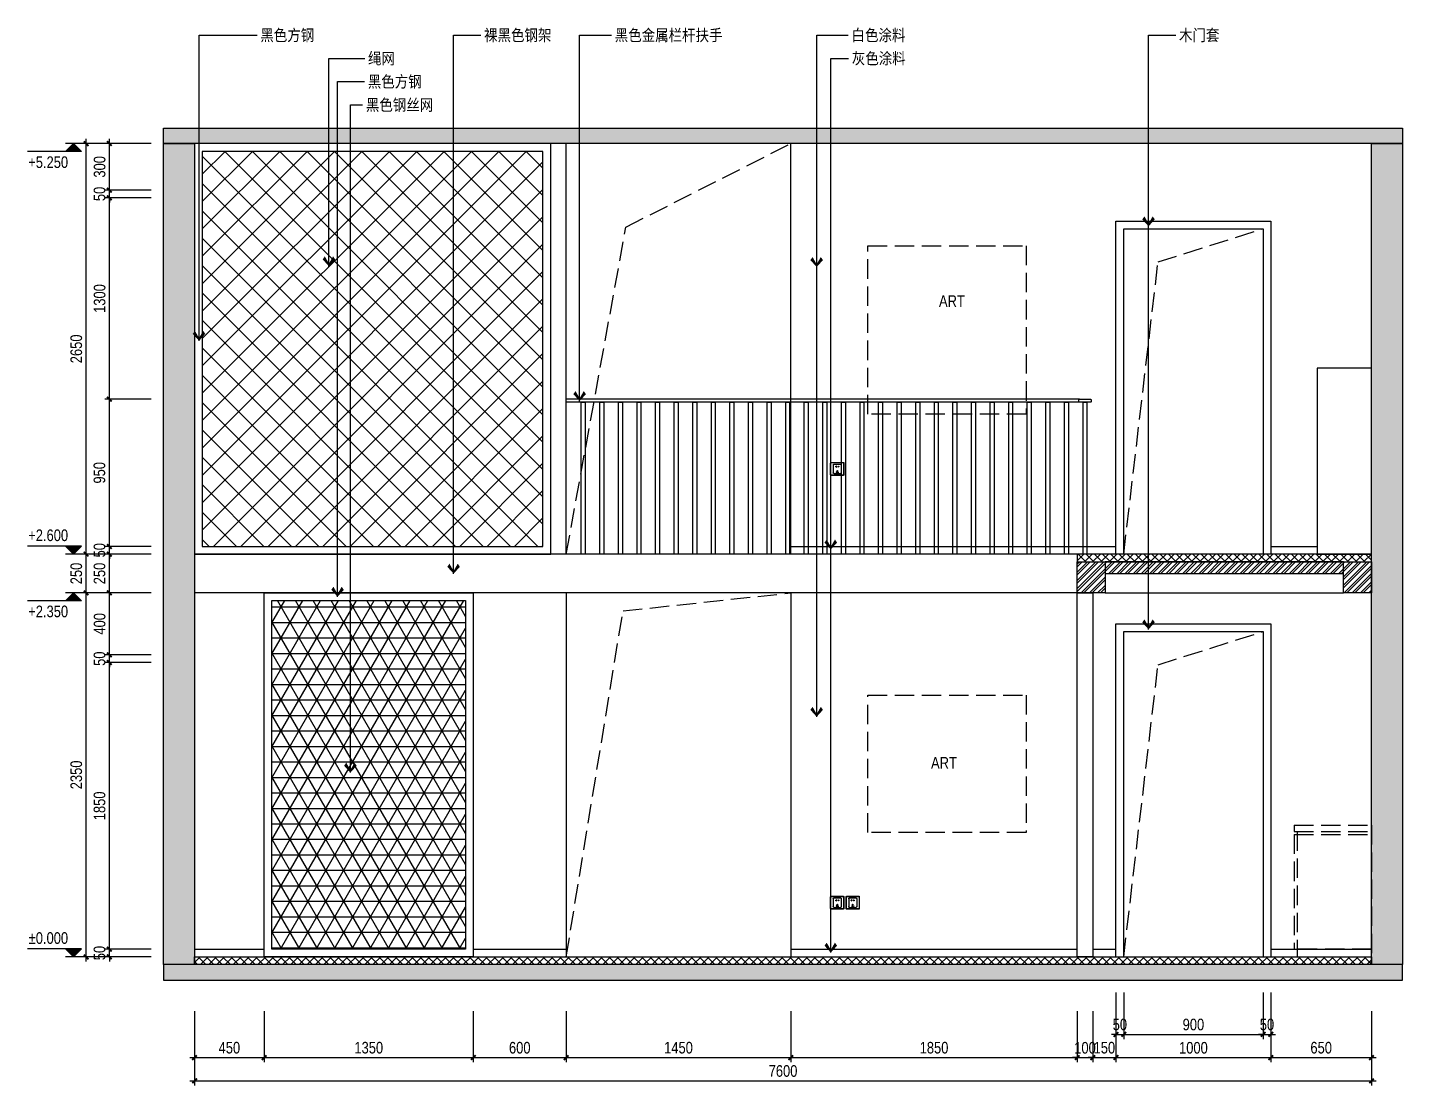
# Model space of a CAD drawing. Extents: x 468514 to 728049, y -74127 to 69080.
# Drawn here: x 492285 to 501164, y 37811 to 44640 of the extents above; entities that cross this region are included whole.
import ezdxf
from ezdxf.enums import TextEntityAlignment as Align

# ---------------------------------------------------------------- set-up
doc = ezdxf.new("R2010")
doc.units = 0
doc.header["$LTSCALE"] = 500
doc.header["$MEASUREMENT"] = 0
doc.linetypes.add('DASH', pattern=[0.35, 0.25, -0.1])
doc.layers.get('Defpoints').update_dxf_attribs({"color": 229})
for name, color, linetype in [('E 立面填充', 250, 'Continuous'), ('E 立面墙体', 245, 'Continuous'), ('E 立面家具、洁具', 153, 'Continuous'), ('E 立面材料分格线', 8, 'Continuous'), ('E 立面材料类别线', 154, 'Continuous'), ('E 立面标注尺寸', 9, 'Continuous'), ('E 立面装饰完成线', 225, 'Continuous'), ('E 立面门', 107, 'Continuous')]:
    doc.layers.add(name, color=color, linetype=linetype)
doc.styles.add('PDC DIM', font='PMingLiU-ExtB.ttf', dxfattribs={"width": 0.85})
doc.styles.add('Xref-标准套房C$0$黑体', font='simhei.ttf')
doc.dimstyles.new('PDC-A2', dxfattribs={"dimscale": 0, "dimtxt": 2.5, "dimasz": 1, "dimexe": 1, "dimexo": 1, "dimgap": 0.7, "dimtad": 1, "dimdec": 0, "dimtxsty": 'PDC DIM', "dimblk": 'ARCHTICK', "dimcen": 1, "dimdle": 1, "dimclrd": 8, "dimclre": 8, "dimclrt": 9, "dimadec": 0, "dimazin": 0, "dimtfac": 1, "dimtdec": 0, "dimtix": 1, "dimtmove": 2, "dimatfit": 3, "dimldrblk": 'PDC A2 T R', "dimfxl": 10, "dimfxlon": 1, "dimarcsym": 0})
pattern_1 = [(45, (0, 0), (-35.355339, 35.355339), []), (50, (0, 0), (71.726018, -6.2752135), [7.5, -82.5]), (355, (0, 0), (-13.875133, 75.219213), [6, -66]), (100.4514, (5.98, -0.52), (57.850938, 68.943954), [6.374019, -70.114211]), (46.1842, (0, 20), (106.724105, -16.551901), [11.25, -123.75]), (96.6356, (8.89, 18.62), (93.46627, 97.411787), [9.561029, -105.1713]), (351.1842, (0, 20), (93.466195, 97.41186), [9, -99]), (21, (10, 15), (59.690705, -40.261889), [7.5, -82.5]), (326, (10, 15), (24.331533, 72.515005), [6, -66]), (71.4514, (14.974, 11.645), (84.022263, 32.25305), [6.374019, -70.114211]), (37.5, (0, 0), (1.2159855, 33.2893854), [0.5, -65.2, 0.5, -67, 0.5, -66.25]), (7.5, (0, 0), (26.3069537, 39.4411712), [0.5, -38.2, 0.5, -63.7, 0.5, -25.25]), (327.5, (-22.3, 0), (53.3822436, -2.2554872), [0.5, -25, 0.5, -78, 0.5, -103.5]), (317.5, (-32.3, 0), (58.318617, 10.0104982), [0.5, -32.5, 0.5, -51.8, 0.5, -73.5])]

# ---------------------------------------------------------------- blocks, each defined once
blk = doc.blocks.new('ffffaasd')
at = {"linetype": 'DASH', "lineweight": -2, "ltscale": 20}
for p, q in [((69855.2, 418079.7), (69855.2, 418028.7)), ((69901.2, 418084.7), (69860.2, 418084.7)), ((69901.2, 418023.7), (69860.2, 418023.7)), ((69906.2, 418079.7), (69906.2, 418028.7))]:
    blk.add_line(p, q, dxfattribs=at)
for points in [[(69843.2, 418011.7), (69918.2, 418011.7, 0.414214), (69923.2, 418016.7), (69923.2, 418091.7, 0.414214), (69918.2, 418096.7), (69843.2, 418096.7, 0.414214), (69838.2, 418091.7), (69838.2, 418016.7, 0.414214)], [(69843.2, 418013.7), (69918.2, 418013.7, 0.414214), (69921.2, 418016.7), (69921.2, 418091.7, 0.414214), (69918.2, 418094.7), (69843.2, 418094.7, 0.414214), (69840.2, 418091.7), (69840.2, 418016.7, 0.414214)]]:
    blk.add_lwpolyline(points, format="xyb", close=True, dxfattribs=at)
for points in [[(69873.7, 418066.6), (69875.7, 418066.6), (69875.7, 418071.6), (69873.7, 418071.6)], [(69887.7, 418066.6), (69885.7, 418066.6), (69885.7, 418071.6), (69887.7, 418071.6)]]:
    blk.add_lwpolyline(points, dxfattribs=at)
for points in [[(69875.8, 418028.1), (69877.7, 418028.6), (69876.2, 418034.4), (69874.2, 418033.9)], [(69879.7, 418037.6), (69881.7, 418037.6), (69881.7, 418043.6), (69879.7, 418043.6)], [(69885.6, 418028.1), (69883.7, 418028.6), (69885.2, 418034.4), (69887.2, 418033.9)]]:
    blk.add_lwpolyline(points, close=True, dxfattribs=at)
for centre, radius, start, end in [((69860.2, 418079.7), 5, 90, 180), ((69860.2, 418028.7), 5, 180, 270), ((69873.9, 418069.1), 2.51, 93.6471, 266.3529), ((69887.5, 418069.1), 2.51, 273.6471, 86.3529), ((69901.2, 418079.7), 5, 0, 90), ((69901.2, 418028.7), 5, 270, 0)]:
    blk.add_arc(centre, radius, start, end, dxfattribs=at)
blk = doc.blocks.new('d34')
at = {"linetype": 'ByBlock', "lineweight": -2}
blk.add_blockref('ffffaasd', (0, 0), dxfattribs=at)
blk = doc.blocks.new('_ArchTick')
at = {"color": 0, "linetype": 'ByBlock', "const_width": 0.4}
blk.add_lwpolyline([(-0.5, -0.5), (0.5, 0.5)], dxfattribs=at)
blk = doc.blocks.new('*D1216')
at = {"layer": 'Defpoints', "color": 0, "transparency": 16777216}
for p in [(492813.7, 38691), (493113.7, 38691), (493113.7, 38641)]:
    blk.add_point(p, dxfattribs=at)
at = {"layer": 'E 立面标注尺寸', "color": 8, "lineweight": -2, "transparency": 16777216}
for p, q in [((492813.7, 38691), (492813.7, 38721)), ((493083.7, 38691), (492783.7, 38691)), ((493083.7, 38641), (492783.7, 38641)), ((492813.7, 38641), (492813.7, 38691)), ((492813.7, 38641), (492813.7, 38611))]:
    blk.add_line(p, q, dxfattribs=at)
at = {"layer": 'E 立面标注尺寸', "color": 8, "lineweight": -2, "transparency": 16777216, "xscale": 29.99999882274668, "yscale": 29.99999882274668, "zscale": 29.99999882274668}
for p, rotation in [((492813.7, 38691), 270), ((492813.7, 38641), 90)]:
    blk.add_blockref('_ArchTick', p, dxfattribs=dict(at, rotation=rotation))
at = {"layer": 'E 立面标注尺寸', "color": 9, "transparency": 16777216, "insert": (492750.3, 38666), "char_height": 75, "attachment_point": 5, "rotation": 90, "style": 'PDC DIM'}
blk.add_mtext('50', dxfattribs=at)
blk = doc.blocks.new('PDC A2 T R')
at = {"color": 0, "linetype": 'ByBlock'}
blk.add_line((0, 0), (-2, 0), dxfattribs=at)
for points in [[(-2.15, 0.89), (-1.49, 1.35), (-0.6, 0), (0, 0)], [(-2.15, -0.89), (-1.49, -1.35), (-0.6, 0), (0, 0)]]:
    blk.add_solid(points, dxfattribs=at)
blk = doc.blocks.new('*D1217')
at = {"layer": 'Defpoints', "color": 0}
for p in [(492813.7, 40541), (493113.7, 40541), (493113.7, 38691)]:
    blk.add_point(p, dxfattribs=at)
at = {"layer": 'E 立面标注尺寸', "color": 8, "lineweight": -2}
for p, q in [((493083.7, 40541), (492783.7, 40541)), ((492813.7, 38661), (492813.7, 40571)), ((493083.7, 38691), (492783.7, 38691))]:
    blk.add_line(p, q, dxfattribs=at)
at = {"layer": 'E 立面标注尺寸', "color": 8, "lineweight": -2, "xscale": 29.99999882274668, "yscale": 29.99999882274668, "zscale": 29.99999882274668}
for p, rotation in [((492813.7, 40541), 90), ((492813.7, 38691), 270)]:
    blk.add_blockref('_ArchTick', p, dxfattribs=dict(at, rotation=rotation))
at = {"layer": 'E 立面标注尺寸', "color": 9, "insert": (492750.3, 39616), "char_height": 75, "attachment_point": 5, "rotation": 90, "style": 'PDC DIM'}
blk.add_mtext('1850', dxfattribs=at)
blk = doc.blocks.new('*D1218')
at = {"layer": 'Defpoints', "color": 0}
for p in [(492813.7, 40591), (493113.7, 40591), (493113.7, 40541)]:
    blk.add_point(p, dxfattribs=at)
at = {"layer": 'E 立面标注尺寸', "color": 8, "lineweight": -2}
for p, q in [((493083.7, 40591), (492783.7, 40591)), ((492813.7, 40591), (492813.7, 40621)), ((492813.7, 40541), (492813.7, 40591)), ((493083.7, 40541), (492783.7, 40541)), ((492813.7, 40541), (492813.7, 40511))]:
    blk.add_line(p, q, dxfattribs=at)
at = {"layer": 'E 立面标注尺寸', "color": 8, "lineweight": -2, "xscale": 29.99999882274668, "yscale": 29.99999882274668, "zscale": 29.99999882274668}
for p, rotation in [((492813.7, 40591), 270), ((492813.7, 40541), 90)]:
    blk.add_blockref('_ArchTick', p, dxfattribs=dict(at, rotation=rotation))
at = {"layer": 'E 立面标注尺寸', "color": 9, "insert": (492750.3, 40566), "char_height": 75, "attachment_point": 5, "rotation": 90, "style": 'PDC DIM'}
blk.add_mtext('50', dxfattribs=at)
blk = doc.blocks.new('*D1219')
at = {"layer": 'Defpoints', "color": 0}
for p in [(492813.7, 40991), (493113.7, 40991), (493113.7, 40591)]:
    blk.add_point(p, dxfattribs=at)
at = {"layer": 'E 立面标注尺寸', "color": 8, "lineweight": -2}
for p, q in [((492813.7, 40561), (492813.7, 41021)), ((493083.7, 40991), (492783.7, 40991)), ((493083.7, 40591), (492783.7, 40591))]:
    blk.add_line(p, q, dxfattribs=at)
at = {"layer": 'E 立面标注尺寸', "color": 8, "lineweight": -2, "xscale": 29.99999882274668, "yscale": 29.99999882274668, "zscale": 29.99999882274668}
for p, rotation in [((492813.7, 40991), 90), ((492813.7, 40591), 270)]:
    blk.add_blockref('_ArchTick', p, dxfattribs=dict(at, rotation=rotation))
at = {"layer": 'E 立面标注尺寸', "color": 9, "insert": (492751, 40791), "char_height": 75, "attachment_point": 5, "rotation": 90, "style": 'PDC DIM'}
blk.add_mtext('400', dxfattribs=at)
blk = doc.blocks.new('*D1220')
at = {"layer": 'Defpoints', "color": 0}
for p in [(492813.7, 41241), (493113.7, 41241), (493113.7, 40991)]:
    blk.add_point(p, dxfattribs=at)
at = {"layer": 'E 立面标注尺寸', "color": 8, "lineweight": -2}
for p, q in [((493083.7, 41241), (492783.7, 41241)), ((492813.7, 40961), (492813.7, 41271)), ((493083.7, 40991), (492783.7, 40991))]:
    blk.add_line(p, q, dxfattribs=at)
at = {"layer": 'E 立面标注尺寸', "color": 8, "lineweight": -2, "xscale": 29.99999882274668, "yscale": 29.99999882274668, "zscale": 29.99999882274668}
for p, rotation in [((492813.7, 41241), 90), ((492813.7, 40991), 270)]:
    blk.add_blockref('_ArchTick', p, dxfattribs=dict(at, rotation=rotation))
at = {"layer": 'E 立面标注尺寸', "color": 9, "insert": (492750.3, 41116), "char_height": 75, "attachment_point": 5, "rotation": 90, "style": 'PDC DIM'}
blk.add_mtext('250', dxfattribs=at)
blk = doc.blocks.new('*D1221')
at = {"layer": 'Defpoints', "color": 0}
for p in [(492813.7, 42241), (493113.7, 42241), (493113.7, 41291)]:
    blk.add_point(p, dxfattribs=at)
at = {"layer": 'E 立面标注尺寸', "color": 8, "lineweight": -2}
for p, q in [((492813.7, 41261), (492813.7, 42271)), ((493083.7, 42241), (492783.7, 42241)), ((493083.7, 41291), (492783.7, 41291))]:
    blk.add_line(p, q, dxfattribs=at)
at = {"layer": 'E 立面标注尺寸', "color": 8, "lineweight": -2, "xscale": 29.99999882274668, "yscale": 29.99999882274668, "zscale": 29.99999882274668}
for p, rotation in [((492813.7, 42241), 90), ((492813.7, 41291), 270)]:
    blk.add_blockref('_ArchTick', p, dxfattribs=dict(at, rotation=rotation))
at = {"layer": 'E 立面标注尺寸', "color": 9, "insert": (492749.8, 41766), "char_height": 75, "attachment_point": 5, "rotation": 90, "style": 'PDC DIM'}
blk.add_mtext('950', dxfattribs=at)
blk = doc.blocks.new('*D1222')
at = {"layer": 'Defpoints', "color": 0}
for p in [(492813.7, 43541), (493113.7, 43541), (493113.7, 42241)]:
    blk.add_point(p, dxfattribs=at)
at = {"layer": 'E 立面标注尺寸', "color": 8, "lineweight": -2}
for p, q in [((493083.7, 43541), (492783.7, 43541)), ((492813.7, 42211), (492813.7, 43571)), ((493083.7, 42241), (492783.7, 42241))]:
    blk.add_line(p, q, dxfattribs=at)
at = {"layer": 'E 立面标注尺寸', "color": 8, "lineweight": -2, "xscale": 29.99999882274668, "yscale": 29.99999882274668, "zscale": 29.99999882274668}
for p, rotation in [((492813.7, 43541), 90), ((492813.7, 42241), 270)]:
    blk.add_blockref('_ArchTick', p, dxfattribs=dict(at, rotation=rotation))
at = {"layer": 'E 立面标注尺寸', "color": 9, "insert": (492751, 42891), "char_height": 75, "attachment_point": 5, "rotation": 90, "style": 'PDC DIM'}
blk.add_mtext('1300', dxfattribs=at)
blk = doc.blocks.new('*D1223')
at = {"layer": 'Defpoints', "color": 0, "transparency": 16777216}
for p in [(492813.7, 43591), (493113.7, 43591), (493113.7, 43541)]:
    blk.add_point(p, dxfattribs=at)
at = {"layer": 'E 立面标注尺寸', "color": 8, "lineweight": -2, "transparency": 16777216}
for p, q in [((492813.7, 43591), (492813.7, 43621)), ((493083.7, 43591), (492783.7, 43591)), ((493083.7, 43541), (492783.7, 43541)), ((492813.7, 43541), (492813.7, 43591)), ((492813.7, 43541), (492813.7, 43511))]:
    blk.add_line(p, q, dxfattribs=at)
at = {"layer": 'E 立面标注尺寸', "color": 8, "lineweight": -2, "transparency": 16777216, "xscale": 29.99999882274668, "yscale": 29.99999882274668, "zscale": 29.99999882274668}
for p, rotation in [((492813.7, 43591), 270), ((492813.7, 43541), 90)]:
    blk.add_blockref('_ArchTick', p, dxfattribs=dict(at, rotation=rotation))
at = {"layer": 'E 立面标注尺寸', "color": 9, "transparency": 16777216, "insert": (492750.3, 43566), "char_height": 75, "attachment_point": 5, "rotation": 90, "style": 'PDC DIM'}
blk.add_mtext('50', dxfattribs=at)
blk = doc.blocks.new('*D1224')
at = {"layer": 'Defpoints', "color": 0, "transparency": 16777216}
for p in [(492813.7, 43891), (493113.7, 43891), (493113.7, 43591)]:
    blk.add_point(p, dxfattribs=at)
at = {"layer": 'E 立面标注尺寸', "color": 8, "lineweight": -2, "transparency": 16777216}
for p, q in [((493083.7, 43891), (492783.7, 43891)), ((492813.7, 43561), (492813.7, 43921)), ((493083.7, 43591), (492783.7, 43591))]:
    blk.add_line(p, q, dxfattribs=at)
at = {"layer": 'E 立面标注尺寸', "color": 8, "lineweight": -2, "transparency": 16777216, "xscale": 29.99999882274668, "yscale": 29.99999882274668, "zscale": 29.99999882274668}
for p, rotation in [((492813.7, 43891), 90), ((492813.7, 43591), 270)]:
    blk.add_blockref('_ArchTick', p, dxfattribs=dict(at, rotation=rotation))
at = {"layer": 'E 立面标注尺寸', "color": 9, "transparency": 16777216, "insert": (492751, 43741), "char_height": 75, "attachment_point": 5, "rotation": 90, "style": 'PDC DIM'}
blk.add_mtext('300', dxfattribs=at)
blk = doc.blocks.new('*D1225')
at = {"layer": 'Defpoints', "color": 0}
for p in [(492663.7, 40991), (493113.7, 40991), (493113.7, 38641)]:
    blk.add_point(p, dxfattribs=at)
at = {"layer": 'E 立面标注尺寸', "color": 8, "lineweight": -2}
for p, q in [((492663.7, 38611), (492663.7, 41021)), ((492963.7, 40991), (492633.7, 40991)), ((492963.7, 38641), (492633.7, 38641))]:
    blk.add_line(p, q, dxfattribs=at)
at = {"layer": 'E 立面标注尺寸', "color": 8, "lineweight": -2, "xscale": 29.99999882274668, "yscale": 29.99999882274668, "zscale": 29.99999882274668}
for p, rotation in [((492663.7, 40991), 90), ((492663.7, 38641), 270)]:
    blk.add_blockref('_ArchTick', p, dxfattribs=dict(at, rotation=rotation))
at = {"layer": 'E 立面标注尺寸', "color": 9, "insert": (492600.3, 39816), "char_height": 75, "attachment_point": 5, "rotation": 90, "style": 'PDC DIM'}
blk.add_mtext('2350', dxfattribs=at)
blk = doc.blocks.new('*D1226')
at = {"layer": 'Defpoints', "color": 0}
for p in [(492663.7, 41241), (493113.7, 41241), (493113.7, 40991)]:
    blk.add_point(p, dxfattribs=at)
at = {"layer": 'E 立面标注尺寸', "color": 8, "lineweight": -2}
for p, q in [((492963.7, 41241), (492633.7, 41241)), ((492663.7, 40961), (492663.7, 41271)), ((492963.7, 40991), (492633.7, 40991))]:
    blk.add_line(p, q, dxfattribs=at)
at = {"layer": 'E 立面标注尺寸', "color": 8, "lineweight": -2, "xscale": 29.99999882274668, "yscale": 29.99999882274668, "zscale": 29.99999882274668}
for p, rotation in [((492663.7, 41241), 90), ((492663.7, 40991), 270)]:
    blk.add_blockref('_ArchTick', p, dxfattribs=dict(at, rotation=rotation))
at = {"layer": 'E 立面标注尺寸', "color": 9, "insert": (492600.3, 41116), "char_height": 75, "attachment_point": 5, "rotation": 90, "style": 'PDC DIM'}
blk.add_mtext('250', dxfattribs=at)
blk = doc.blocks.new('*D1227')
at = {"layer": 'Defpoints', "color": 0}
for p in [(492663.7, 43891), (493113.7, 43891), (493113.7, 41241)]:
    blk.add_point(p, dxfattribs=at)
at = {"layer": 'E 立面标注尺寸', "color": 8, "lineweight": -2}
for p, q in [((492963.7, 43891), (492633.7, 43891)), ((492663.7, 41211), (492663.7, 43921)), ((492963.7, 41241), (492633.7, 41241))]:
    blk.add_line(p, q, dxfattribs=at)
at = {"layer": 'E 立面标注尺寸', "color": 8, "lineweight": -2, "xscale": 29.99999882274668, "yscale": 29.99999882274668, "zscale": 29.99999882274668}
for p, rotation in [((492663.7, 43891), 90), ((492663.7, 41241), 270)]:
    blk.add_blockref('_ArchTick', p, dxfattribs=dict(at, rotation=rotation))
at = {"layer": 'E 立面标注尺寸', "color": 9, "insert": (492600.3, 42566), "char_height": 75, "attachment_point": 5, "rotation": 90, "style": 'PDC DIM'}
blk.add_mtext('2650', dxfattribs=at)
blk = doc.blocks.new('*D1228')
at = {"layer": 'Defpoints', "color": 0, "transparency": 16777216}
for p in [(493363.7, 38441), (493813.7, 38441), (493813.7, 37991)]:
    blk.add_point(p, dxfattribs=at)
at = {"layer": 'E 立面标注尺寸', "color": 8, "lineweight": -2, "transparency": 16777216}
for p, q in [((493363.7, 38291), (493363.7, 37961)), ((493813.7, 38291), (493813.7, 37961)), ((493333.7, 37991), (493843.7, 37991))]:
    blk.add_line(p, q, dxfattribs=at)
at = {"layer": 'E 立面标注尺寸', "color": 8, "lineweight": -2, "transparency": 16777216, "xscale": 29.99999882274668, "yscale": 29.99999882274668, "zscale": 29.99999882274668, "rotation": 180}
blk.add_blockref('_ArchTick', (493363.7, 37991), dxfattribs=at)
at = {"layer": 'E 立面标注尺寸', "color": 8, "lineweight": -2, "transparency": 16777216, "xscale": 29.99999882274668, "yscale": 29.99999882274668, "zscale": 29.99999882274668}
blk.add_blockref('_ArchTick', (493813.7, 37991), dxfattribs=at)
at = {"layer": 'E 立面标注尺寸', "color": 9, "transparency": 16777216, "insert": (493588.7, 38054.5), "char_height": 75, "attachment_point": 5, "style": 'PDC DIM'}
blk.add_mtext('450', dxfattribs=at)
blk = doc.blocks.new('*D1229')
at = {"layer": 'Defpoints', "color": 0, "transparency": 16777216}
for p in [(493813.7, 38441), (495163.7, 38441), (495163.7, 37991)]:
    blk.add_point(p, dxfattribs=at)
at = {"layer": 'E 立面标注尺寸', "color": 8, "lineweight": -2, "transparency": 16777216}
for p, q in [((493813.7, 38291), (493813.7, 37961)), ((495163.7, 38291), (495163.7, 37961)), ((493783.7, 37991), (495193.7, 37991))]:
    blk.add_line(p, q, dxfattribs=at)
at = {"layer": 'E 立面标注尺寸', "color": 8, "lineweight": -2, "transparency": 16777216, "xscale": 29.99999882274668, "yscale": 29.99999882274668, "zscale": 29.99999882274668, "rotation": 180}
blk.add_blockref('_ArchTick', (493813.7, 37991), dxfattribs=at)
at = {"layer": 'E 立面标注尺寸', "color": 8, "lineweight": -2, "transparency": 16777216, "xscale": 29.99999882274668, "yscale": 29.99999882274668, "zscale": 29.99999882274668}
blk.add_blockref('_ArchTick', (495163.7, 37991), dxfattribs=at)
at = {"layer": 'E 立面标注尺寸', "color": 9, "transparency": 16777216, "insert": (494488.7, 38054.5), "char_height": 75, "attachment_point": 5, "style": 'PDC DIM'}
blk.add_mtext('1350', dxfattribs=at)
blk = doc.blocks.new('*D1230')
at = {"layer": 'Defpoints', "color": 0, "transparency": 16777216}
for p in [(495163.7, 38441), (495763.7, 38441), (495763.7, 37991)]:
    blk.add_point(p, dxfattribs=at)
at = {"layer": 'E 立面标注尺寸', "color": 8, "lineweight": -2, "transparency": 16777216}
for p, q in [((495163.7, 38291), (495163.7, 37961)), ((495763.7, 38291), (495763.7, 37961)), ((495133.7, 37991), (495793.7, 37991))]:
    blk.add_line(p, q, dxfattribs=at)
at = {"layer": 'E 立面标注尺寸', "color": 8, "lineweight": -2, "transparency": 16777216, "xscale": 29.99999882274668, "yscale": 29.99999882274668, "zscale": 29.99999882274668, "rotation": 180}
blk.add_blockref('_ArchTick', (495163.7, 37991), dxfattribs=at)
at = {"layer": 'E 立面标注尺寸', "color": 8, "lineweight": -2, "transparency": 16777216, "xscale": 29.99999882274668, "yscale": 29.99999882274668, "zscale": 29.99999882274668}
blk.add_blockref('_ArchTick', (495763.7, 37991), dxfattribs=at)
at = {"layer": 'E 立面标注尺寸', "color": 9, "transparency": 16777216, "insert": (495463.7, 38054.2), "char_height": 75, "attachment_point": 5, "style": 'PDC DIM'}
blk.add_mtext('600', dxfattribs=at)
blk = doc.blocks.new('*D1231')
at = {"layer": 'Defpoints', "color": 0, "transparency": 16777216}
for p in [(495763.7, 38441), (497213.7, 38441), (497213.7, 37991)]:
    blk.add_point(p, dxfattribs=at)
at = {"layer": 'E 立面标注尺寸', "color": 8, "lineweight": -2, "transparency": 16777216}
for p, q in [((495763.7, 38291), (495763.7, 37961)), ((497213.7, 38291), (497213.7, 37961)), ((495733.7, 37991), (497243.7, 37991))]:
    blk.add_line(p, q, dxfattribs=at)
at = {"layer": 'E 立面标注尺寸', "color": 8, "lineweight": -2, "transparency": 16777216, "xscale": 29.99999882274668, "yscale": 29.99999882274668, "zscale": 29.99999882274668, "rotation": 180}
blk.add_blockref('_ArchTick', (495763.7, 37991), dxfattribs=at)
at = {"layer": 'E 立面标注尺寸', "color": 8, "lineweight": -2, "transparency": 16777216, "xscale": 29.99999882274668, "yscale": 29.99999882274668, "zscale": 29.99999882274668}
blk.add_blockref('_ArchTick', (497213.7, 37991), dxfattribs=at)
at = {"layer": 'E 立面标注尺寸', "color": 9, "transparency": 16777216, "insert": (496488.7, 38054.5), "char_height": 75, "attachment_point": 5, "style": 'PDC DIM'}
blk.add_mtext('1450', dxfattribs=at)
blk = doc.blocks.new('*D1232')
at = {"layer": 'Defpoints', "color": 0}
for p in [(497213.7, 38441), (499063.7, 38441), (499063.7, 37991)]:
    blk.add_point(p, dxfattribs=at)
at = {"layer": 'E 立面标注尺寸', "color": 8, "lineweight": -2}
for p, q in [((497213.7, 38291), (497213.7, 37961)), ((499063.7, 38291), (499063.7, 37961)), ((497183.7, 37991), (499093.7, 37991))]:
    blk.add_line(p, q, dxfattribs=at)
at = {"layer": 'E 立面标注尺寸', "color": 8, "lineweight": -2, "xscale": 29.99999882274668, "yscale": 29.99999882274668, "zscale": 29.99999882274668, "rotation": 180}
blk.add_blockref('_ArchTick', (497213.7, 37991), dxfattribs=at)
at = {"layer": 'E 立面标注尺寸', "color": 8, "lineweight": -2, "xscale": 29.99999882274668, "yscale": 29.99999882274668, "zscale": 29.99999882274668}
blk.add_blockref('_ArchTick', (499063.7, 37991), dxfattribs=at)
at = {"layer": 'E 立面标注尺寸', "color": 9, "insert": (498138.7, 38054.5), "char_height": 75, "attachment_point": 5, "style": 'PDC DIM'}
blk.add_mtext('1850', dxfattribs=at)
blk = doc.blocks.new('*D1234')
at = {"layer": 'Defpoints', "color": 0, "transparency": 16777216}
for p in [(499163.7, 38441), (499313.7, 38441), (499313.7, 37991)]:
    blk.add_point(p, dxfattribs=at)
at = {"layer": 'E 立面标注尺寸', "color": 8, "lineweight": -2, "transparency": 16777216}
for p, q in [((499163.7, 38291), (499163.7, 37961)), ((499313.7, 38291), (499313.7, 37961)), ((499163.7, 37991), (499133.7, 37991)), ((499163.7, 37991), (499313.7, 37991)), ((499313.7, 37991), (499343.7, 37991))]:
    blk.add_line(p, q, dxfattribs=at)
at = {"layer": 'E 立面标注尺寸', "color": 8, "lineweight": -2, "transparency": 16777216, "xscale": 29.99999882274668, "yscale": 29.99999882274668, "zscale": 29.99999882274668}
blk.add_blockref('_ArchTick', (499163.7, 37991), dxfattribs=at)
at = {"layer": 'E 立面标注尺寸', "color": 8, "lineweight": -2, "transparency": 16777216, "xscale": 29.99999882274668, "yscale": 29.99999882274668, "zscale": 29.99999882274668, "rotation": 180}
blk.add_blockref('_ArchTick', (499313.7, 37991), dxfattribs=at)
at = {"layer": 'E 立面标注尺寸', "color": 9, "transparency": 16777216, "insert": (499238.7, 38054.5), "char_height": 75, "attachment_point": 5, "style": 'PDC DIM'}
blk.add_mtext('150', dxfattribs=at)
blk = doc.blocks.new('*D1235')
at = {"layer": 'Defpoints', "color": 0, "transparency": 16777216}
for p in [(499313.7, 38441), (499363.7, 38441), (499363.7, 38141)]:
    blk.add_point(p, dxfattribs=at)
at = {"layer": 'E 立面标注尺寸', "color": 8, "lineweight": -2, "transparency": 16777216}
for p, q in [((499313.7, 38411), (499313.7, 38111)), ((499363.7, 38411), (499363.7, 38111)), ((499313.7, 38141), (499283.7, 38141)), ((499313.7, 38141), (499363.7, 38141)), ((499363.7, 38141), (499393.7, 38141))]:
    blk.add_line(p, q, dxfattribs=at)
at = {"layer": 'E 立面标注尺寸', "color": 8, "lineweight": -2, "transparency": 16777216, "xscale": 29.99999882274668, "yscale": 29.99999882274668, "zscale": 29.99999882274668}
blk.add_blockref('_ArchTick', (499313.7, 38141), dxfattribs=at)
at = {"layer": 'E 立面标注尺寸', "color": 8, "lineweight": -2, "transparency": 16777216, "xscale": 29.99999882274668, "yscale": 29.99999882274668, "zscale": 29.99999882274668, "rotation": 180}
blk.add_blockref('_ArchTick', (499363.7, 38141), dxfattribs=at)
at = {"layer": 'E 立面标注尺寸', "color": 9, "transparency": 16777216, "insert": (499338.7, 38204.5), "char_height": 75, "attachment_point": 5, "style": 'PDC DIM'}
blk.add_mtext('50', dxfattribs=at)
blk = doc.blocks.new('*D1236')
at = {"layer": 'Defpoints', "color": 0, "transparency": 16777216}
for p in [(499363.7, 38441), (500263.7, 38441), (500263.7, 38141)]:
    blk.add_point(p, dxfattribs=at)
at = {"layer": 'E 立面标注尺寸', "color": 8, "lineweight": -2, "transparency": 16777216}
for p, q in [((499363.7, 38411), (499363.7, 38111)), ((500263.7, 38411), (500263.7, 38111)), ((499333.7, 38141), (500293.7, 38141))]:
    blk.add_line(p, q, dxfattribs=at)
at = {"layer": 'E 立面标注尺寸', "color": 8, "lineweight": -2, "transparency": 16777216, "xscale": 29.99999882274668, "yscale": 29.99999882274668, "zscale": 29.99999882274668, "rotation": 180}
blk.add_blockref('_ArchTick', (499363.7, 38141), dxfattribs=at)
at = {"layer": 'E 立面标注尺寸', "color": 8, "lineweight": -2, "transparency": 16777216, "xscale": 29.99999882274668, "yscale": 29.99999882274668, "zscale": 29.99999882274668}
blk.add_blockref('_ArchTick', (500263.7, 38141), dxfattribs=at)
at = {"layer": 'E 立面标注尺寸', "color": 9, "transparency": 16777216, "insert": (499813.7, 38204.2), "char_height": 75, "attachment_point": 5, "style": 'PDC DIM'}
blk.add_mtext('900', dxfattribs=at)
blk = doc.blocks.new('*D1237')
at = {"layer": 'Defpoints', "color": 0, "transparency": 16777216}
for p in [(500263.7, 38441), (500313.7, 38441), (500313.7, 38141)]:
    blk.add_point(p, dxfattribs=at)
at = {"layer": 'E 立面标注尺寸', "color": 8, "lineweight": -2, "transparency": 16777216}
for p, q in [((500263.7, 38411), (500263.7, 38111)), ((500313.7, 38411), (500313.7, 38111)), ((500263.7, 38141), (500233.7, 38141)), ((500263.7, 38141), (500313.7, 38141)), ((500313.7, 38141), (500343.7, 38141))]:
    blk.add_line(p, q, dxfattribs=at)
at = {"layer": 'E 立面标注尺寸', "color": 8, "lineweight": -2, "transparency": 16777216, "xscale": 29.99999882274668, "yscale": 29.99999882274668, "zscale": 29.99999882274668}
blk.add_blockref('_ArchTick', (500263.7, 38141), dxfattribs=at)
at = {"layer": 'E 立面标注尺寸', "color": 8, "lineweight": -2, "transparency": 16777216, "xscale": 29.99999882274668, "yscale": 29.99999882274668, "zscale": 29.99999882274668, "rotation": 180}
blk.add_blockref('_ArchTick', (500313.7, 38141), dxfattribs=at)
at = {"layer": 'E 立面标注尺寸', "color": 9, "transparency": 16777216, "insert": (500288.7, 38204.5), "char_height": 75, "attachment_point": 5, "style": 'PDC DIM'}
blk.add_mtext('50', dxfattribs=at)
blk = doc.blocks.new('*D1238')
at = {"layer": 'Defpoints', "color": 0, "transparency": 16777216}
for p in [(500313.7, 38441), (500963.7, 38441), (500963.7, 37991)]:
    blk.add_point(p, dxfattribs=at)
at = {"layer": 'E 立面标注尺寸', "color": 8, "lineweight": -2, "transparency": 16777216}
for p, q in [((500313.7, 38291), (500313.7, 37961)), ((500963.7, 38291), (500963.7, 37961)), ((500283.7, 37991), (500993.7, 37991))]:
    blk.add_line(p, q, dxfattribs=at)
at = {"layer": 'E 立面标注尺寸', "color": 8, "lineweight": -2, "transparency": 16777216, "xscale": 29.99999882274668, "yscale": 29.99999882274668, "zscale": 29.99999882274668, "rotation": 180}
blk.add_blockref('_ArchTick', (500313.7, 37991), dxfattribs=at)
at = {"layer": 'E 立面标注尺寸', "color": 8, "lineweight": -2, "transparency": 16777216, "xscale": 29.99999882274668, "yscale": 29.99999882274668, "zscale": 29.99999882274668}
blk.add_blockref('_ArchTick', (500963.7, 37991), dxfattribs=at)
at = {"layer": 'E 立面标注尺寸', "color": 9, "transparency": 16777216, "insert": (500638.7, 38054.5), "char_height": 75, "attachment_point": 5, "style": 'PDC DIM'}
blk.add_mtext('650', dxfattribs=at)
blk = doc.blocks.new('*D1239')
at = {"layer": 'Defpoints', "color": 0, "transparency": 16777216}
for p in [(493363.7, 38441), (500963.7, 38441), (500963.7, 37841)]:
    blk.add_point(p, dxfattribs=at)
at = {"layer": 'E 立面标注尺寸', "color": 8, "lineweight": -2, "transparency": 16777216}
for p, q in [((493363.7, 38141), (493363.7, 37811)), ((500963.7, 38141), (500963.7, 37811)), ((493333.7, 37841), (500993.7, 37841))]:
    blk.add_line(p, q, dxfattribs=at)
at = {"layer": 'E 立面标注尺寸', "color": 8, "lineweight": -2, "transparency": 16777216, "xscale": 29.99999882274668, "yscale": 29.99999882274668, "zscale": 29.99999882274668, "rotation": 180}
blk.add_blockref('_ArchTick', (493363.7, 37841), dxfattribs=at)
at = {"layer": 'E 立面标注尺寸', "color": 8, "lineweight": -2, "transparency": 16777216, "xscale": 29.99999882274668, "yscale": 29.99999882274668, "zscale": 29.99999882274668}
blk.add_blockref('_ArchTick', (500963.7, 37841), dxfattribs=at)
at = {"layer": 'E 立面标注尺寸', "color": 9, "transparency": 16777216, "insert": (497163.7, 37904.2), "char_height": 75, "attachment_point": 5, "style": 'PDC DIM'}
blk.add_mtext('7600', dxfattribs=at)
blk = doc.blocks.new('*D1240')
at = {"layer": 'Defpoints', "color": 0, "transparency": 16777216}
for p in [(499313.7, 38441), (500313.7, 38441), (500313.7, 37991)]:
    blk.add_point(p, dxfattribs=at)
at = {"layer": 'E 立面标注尺寸', "color": 8, "lineweight": -2, "transparency": 16777216}
for p, q in [((499313.7, 38291), (499313.7, 37961)), ((500313.7, 38291), (500313.7, 37961)), ((499283.7, 37991), (500343.7, 37991))]:
    blk.add_line(p, q, dxfattribs=at)
at = {"layer": 'E 立面标注尺寸', "color": 8, "lineweight": -2, "transparency": 16777216, "xscale": 29.99999882274668, "yscale": 29.99999882274668, "zscale": 29.99999882274668, "rotation": 180}
blk.add_blockref('_ArchTick', (499313.7, 37991), dxfattribs=at)
at = {"layer": 'E 立面标注尺寸', "color": 8, "lineweight": -2, "transparency": 16777216, "xscale": 29.99999882274668, "yscale": 29.99999882274668, "zscale": 29.99999882274668}
blk.add_blockref('_ArchTick', (500313.7, 37991), dxfattribs=at)
at = {"layer": 'E 立面标注尺寸', "color": 9, "transparency": 16777216, "insert": (499813.7, 38053.8), "char_height": 75, "attachment_point": 5, "style": 'PDC DIM'}
blk.add_mtext('1000', dxfattribs=at)
blk = doc.blocks.new('*D1281')
at = {"layer": 'Defpoints', "color": 0}
for p in [(492813.7, 41291), (493113.7, 41291), (493113.7, 41241)]:
    blk.add_point(p, dxfattribs=at)
at = {"layer": 'E 立面标注尺寸', "color": 8, "lineweight": -2}
for p, q in [((493083.7, 41291), (492783.7, 41291)), ((492813.7, 41291), (492813.7, 41321)), ((492813.7, 41241), (492813.7, 41291)), ((493083.7, 41241), (492783.7, 41241)), ((492813.7, 41241), (492813.7, 41211))]:
    blk.add_line(p, q, dxfattribs=at)
at = {"layer": 'E 立面标注尺寸', "color": 8, "lineweight": -2, "xscale": 29.99999882274668, "yscale": 29.99999882274668, "zscale": 29.99999882274668}
for p, rotation in [((492813.7, 41291), 270), ((492813.7, 41241), 90)]:
    blk.add_blockref('_ArchTick', p, dxfattribs=dict(at, rotation=rotation))
at = {"layer": 'E 立面标注尺寸', "color": 9, "insert": (492750.3, 41266), "char_height": 75, "attachment_point": 5, "rotation": 90, "style": 'PDC DIM'}
blk.add_mtext('50', dxfattribs=at)
blk = doc.blocks.new('*D1292')
at = {"layer": 'Defpoints', "color": 0, "transparency": 16777216}
for p in [(499063.7, 38441), (499163.7, 38441), (499163.7, 37991)]:
    blk.add_point(p, dxfattribs=at)
at = {"layer": 'E 立面标注尺寸', "color": 8, "lineweight": -2, "transparency": 16777216}
for p, q in [((499063.7, 38291), (499063.7, 37961)), ((499163.7, 38291), (499163.7, 37961)), ((499063.7, 37991), (499033.7, 37991)), ((499063.7, 37991), (499163.7, 37991)), ((499163.7, 37991), (499193.7, 37991))]:
    blk.add_line(p, q, dxfattribs=at)
at = {"layer": 'E 立面标注尺寸', "color": 8, "lineweight": -2, "transparency": 16777216, "xscale": 29.99999882274668, "yscale": 29.99999882274668, "zscale": 29.99999882274668}
blk.add_blockref('_ArchTick', (499063.7, 37991), dxfattribs=at)
at = {"layer": 'E 立面标注尺寸', "color": 8, "lineweight": -2, "transparency": 16777216, "xscale": 29.99999882274668, "yscale": 29.99999882274668, "zscale": 29.99999882274668, "rotation": 180}
blk.add_blockref('_ArchTick', (499163.7, 37991), dxfattribs=at)
at = {"layer": 'E 立面标注尺寸', "color": 9, "transparency": 16777216, "insert": (499113.7, 38053.8), "char_height": 75, "attachment_point": 5, "style": 'PDC DIM'}
blk.add_mtext('100', dxfattribs=at)
blk = doc.blocks.new('A$C37DB5113')
blk.add_hatch(color=256).paths.add_polyline_path([(150, 75), (75, 0), (0, 75)])
for p, q in [((0, 75), (510, 75)), ((0, 75), (75, 0)), ((150, 75), (75, 0)), ((0, 0), (150, 0))]:
    blk.add_line(p, q)
blk.add_lwpolyline([(150, 75), (75, 0), (0, 75), (150, 75)])
at = {"style": 'Xref-标准套房C$0$黑体', "width": 0.8}
blk.add_attdef('%%P0.000', text='', height=105, dxfattribs=at).set_placement((510, 75), align=Align.BOTTOM_RIGHT)

msp = doc.modelspace()

# ---------------------------------------------------------------- hatches: boundary and pattern name
at = {"layer": 'E 立面填充'}
h = msp.add_hatch(color=256, dxfattribs=at)
h.dxf.hatch_style = 1
h.paths.add_polyline_path([(501163.7, 43891), (493163.7, 43891), (493163.7, 43991), (501163.7, 43991)])
h = msp.add_hatch(dxfattribs=at)
h.set_pattern_fill('钢筋混凝土', color=256, scale=10, pattern_type=2)
h.set_pattern_definition(pattern_1)
h.paths.add_polyline_path([(493163.7, 43891), (493363.7, 43891), (493363.7, 38591), (493163.7, 38591)])
h = msp.add_hatch(dxfattribs=at)
h.set_pattern_fill('钢筋混凝土', color=256, scale=10, pattern_type=2)
h.set_pattern_definition(pattern_1)
h.paths.add_polyline_path([(501163.7, 38591), (500963.7, 38591), (500963.7, 43891), (501163.7, 43891)])
h = msp.add_hatch(dxfattribs=at)
h.set_pattern_fill('ANSI37', color=256, scale=1000)
h.paths.add_polyline_path([(493413.7, 41291), (495613.7, 41291), (495613.7, 43841), (493413.7, 43841)])
h = msp.add_hatch(dxfattribs=at)
h.set_pattern_fill('ANSI37', color=256, scale=300)
h.set_pattern_definition([(45, (100, -250), (-26.5165043, 26.5165043), []), (135, (100, -250), (-26.5165043, -26.5165043), [])])
h.paths.add_polyline_path([(499063.7, 41191), (500963.7, 41191), (500963.7, 41241), (499063.7, 41241)])
h = msp.add_hatch(dxfattribs=at)
h.set_pattern_fill('ANSI32', color=256, scale=100)
h.set_pattern_definition([(45, (-42629.81, 35966), (-26.5165043, 26.5165043), []), (45, (-42612.133, 35966), (-26.5165043, 26.5165043), [])])
h.paths.add_polyline_path([(499063.7, 41191), (499243.7, 41191), (499243.7, 40991), (499063.7, 40991)])
h.paths.add_polyline_path([(499243.7, 41116), (500783.7, 41116), (500783.7, 41191), (499243.7, 41191)])
h.paths.add_polyline_path([(500783.7, 41191), (500963.7, 41191), (500963.7, 40991), (500783.7, 40991)])
h = msp.add_hatch(dxfattribs=at)
h.set_pattern_fill('NET3', color=256, scale=800)
h.set_pattern_definition([(0, (0, -200), (0, 100), []), (60, (0, -200), (-86.60254, 50), []), (120, (0, -200), (-86.60254, -50), [])])
h.paths.add_polyline_path([(493863.7, 40941), (495113.7, 40941), (495113.7, 38691), (493863.7, 38691)])
h = msp.add_hatch(dxfattribs=at)
h.set_pattern_fill('ANSI37', color=256, scale=300)
h.paths.add_polyline_path([(500963.7, 38591), (493363.7, 38591), (493363.7, 38641), (500963.7, 38641)])
h = msp.add_hatch(color=256, dxfattribs=at)
h.dxf.hatch_style = 1
h.paths.add_polyline_path([(493163.7, 38491), (501163.7, 38491), (501163.7, 38591), (493163.7, 38591)])

# ---------------------------------------------------------------- linework, layer by layer
at = {"layer": 'E 立面墙体'}
for points in [[(501163.7, 43891), (493163.7, 43891), (493163.7, 43991), (501163.7, 43991)], [(493163.7, 43891), (493363.7, 43891), (493363.7, 38591), (493163.7, 38591)], [(501163.7, 38591), (500963.7, 38591), (500963.7, 43891), (501163.7, 43891)], [(499063.7, 41191), (499243.7, 41191), (499243.7, 40991), (499063.7, 40991)], [(499243.7, 41116), (500783.7, 41116), (500783.7, 41191), (499243.7, 41191)], [(500783.7, 41191), (500963.7, 41191), (500963.7, 40991), (500783.7, 40991)], [(493163.7, 38491), (501163.7, 38491), (501163.7, 38591), (493163.7, 38591)]]:
    msp.add_lwpolyline(points, close=True, dxfattribs=at)
at = {"layer": 'E 立面家具、洁具'}
msp.add_line((500313.7, 41291), (500613.7, 41291), dxfattribs=at)
at = {"layer": 'E 立面家具、洁具', "linetype": 'DASH'}
for p, q in [((500463.7, 39491), (500463.7, 39451)), ((500463.7, 39491), (500963.7, 39491)), ((500463.7, 39451), (500963.7, 39451)), ((500463.7, 39431), (500963.7, 39431)), ((500463.7, 39431), (500463.7, 38691)), ((500483.7, 39451), (500483.7, 38641)), ((500963.7, 39491), (500963.7, 38641)), ((500963.7, 38691), (500463.7, 38691))]:
    msp.add_line(p, q, dxfattribs=at)
msp.add_lwpolyline([(497710.5, 43231.5), (498734, 43231.5), (498734, 42144), (497710.5, 42144)], close=True, dxfattribs=at)
at = {"layer": 'E 立面家具、洁具'}
msp.add_lwpolyline([(500963.7, 42441), (500613.7, 42441), (500613.7, 41241), (500963.7, 41241)], close=True, dxfattribs=at)
for points in [[(497213.7, 41291), (499313.7, 41291)], [(493363.7, 38691), (493813.7, 38691)], [(495163.7, 38691), (495763.7, 38691)], [(497213.7, 38691), (499063.7, 38691)], [(499163.7, 38691), (499313.7, 38691)], [(500313.7, 38691), (500963.7, 38691)]]:
    msp.add_lwpolyline(points, dxfattribs=at)
at = {"layer": 'E 立面家具、洁具', "linetype": 'DASH'}
for points in [[(497710.5, 39444), (497710.5, 39444), (497710.5, 40331.5), (497710.5, 40331.5)], [(497710.5, 40331.5), (498734, 40331.5), (498734, 39444), (497710.5, 39444)]]:
    msp.add_lwpolyline(points, dxfattribs=at)
at = {"layer": 'E 立面材料分格线', "linetype": 'DASH'}
for points in [[(495763.7, 41241), (496149, 43352.5), (497213.7, 43891)], [(499363.7, 41241), (499585.5, 43127), (500263.7, 43341)], [(495763.7, 38641), (496130.5, 40874.5), (497213.7, 40991)], [(499363.7, 38641), (499585.5, 40527), (500263.7, 40741)]]:
    msp.add_lwpolyline(points, dxfattribs=at)
at = {"layer": 'E 立面材料类别线'}
for p, q in [((495663.7, 41241), (495663.7, 43891)), ((495763.7, 41241), (495763.7, 43891)), ((497213.7, 41241), (497213.7, 43891)), ((499078.7, 42241), (495763.7, 42241)), ((499078.7, 42221), (495763.7, 42221)), ((499063.7, 41241), (493363.7, 41241)), ((499063.7, 40991), (493363.7, 40991)), ((495763.7, 40991), (495763.7, 38641)), ((497213.7, 40991), (497213.7, 38641)), ((499243.7, 40991), (500783.7, 40991))]:
    msp.add_line(p, q, dxfattribs=at)
for points in [[(493363.7, 41241), (495663.7, 41241), (495663.7, 43891), (493363.7, 43891)], [(493413.7, 41291), (495613.7, 41291), (495613.7, 43841), (493413.7, 43841)], [(495861.2, 42221), (495886.2, 42221), (495886.2, 41241), (495861.2, 41241)], [(495981.2, 42221), (496006.2, 42221), (496006.2, 41241), (495981.2, 41241)], [(496101.2, 42221), (496126.2, 42221), (496126.2, 41241), (496101.2, 41241)], [(496221.2, 42221), (496246.2, 42221), (496246.2, 41241), (496221.2, 41241)], [(496341.2, 42221), (496366.2, 42221), (496366.2, 41241), (496341.2, 41241)], [(496461.2, 42221), (496486.2, 42221), (496486.2, 41241), (496461.2, 41241)], [(496581.2, 42221), (496606.2, 42221), (496606.2, 41241), (496581.2, 41241)], [(496701.2, 42221), (496726.2, 42221), (496726.2, 41241), (496701.2, 41241)], [(496821.2, 42221), (496846.2, 42221), (496846.2, 41241), (496821.2, 41241)], [(496941.2, 42221), (496966.2, 42221), (496966.2, 41241), (496941.2, 41241)], [(497061.2, 42221), (497086.2, 42221), (497086.2, 41241), (497061.2, 41241)], [(497181.2, 42221), (497206.2, 42221), (497206.2, 41241), (497181.2, 41241)], [(497301.2, 42221), (497326.2, 42221), (497326.2, 41241), (497301.2, 41241)], [(497421.2, 42221), (497446.2, 42221), (497446.2, 41241), (497421.2, 41241)], [(497541.2, 42221), (497566.2, 42221), (497566.2, 41241), (497541.2, 41241)], [(497661.2, 42221), (497686.2, 42221), (497686.2, 41241), (497661.2, 41241)], [(497781.2, 42221), (497806.2, 42221), (497806.2, 41241), (497781.2, 41241)], [(497901.2, 42221), (497926.2, 42221), (497926.2, 41241), (497901.2, 41241)], [(498021.2, 42221), (498046.2, 42221), (498046.2, 41241), (498021.2, 41241)], [(498141.2, 42221), (498166.2, 42221), (498166.2, 41241), (498141.2, 41241)], [(498261.2, 42221), (498286.2, 42221), (498286.2, 41241), (498261.2, 41241)], [(498381.2, 42221), (498406.2, 42221), (498406.2, 41241), (498381.2, 41241)], [(498501.2, 42221), (498526.2, 42221), (498526.2, 41241), (498501.2, 41241)], [(498621.2, 42221), (498646.2, 42221), (498646.2, 41241), (498621.2, 41241)], [(498741.2, 42221), (498766.2, 42221), (498766.2, 41241), (498741.2, 41241)], [(498861.2, 42221), (498886.2, 42221), (498886.2, 41241), (498861.2, 41241)], [(498981.2, 42221), (499006.2, 42221), (499006.2, 41241), (498981.2, 41241)], [(499101.2, 42221), (499126.2, 42221), (499126.2, 41241), (499101.2, 41241)], [(493813.7, 40991), (495163.7, 40991), (495163.7, 38641), (493813.7, 38641)], [(493863.7, 40941), (495113.7, 40941), (495113.7, 38691), (493863.7, 38691)], [(499063.7, 40991), (499163.7, 40991), (499163.7, 38641), (499063.7, 38641)]]:
    msp.add_lwpolyline(points, close=True, dxfattribs=at)
msp.add_lwpolyline([(499078.7, 42241), (499148.7, 42241, -0.414214), (499153.7, 42236), (499153.7, 42226, -0.414214), (499148.7, 42221), (499078.7, 42221, -0.414214), (499073.7, 42226), (499073.7, 42236, -0.414214)], format="xyb", close=True, dxfattribs=at)
at = {"layer": 'E 立面装饰完成线'}
for points in [[(499063.7, 41191), (500963.7, 41191), (500963.7, 41241), (499063.7, 41241)], [(500963.7, 38591), (493363.7, 38591), (493363.7, 38641), (500963.7, 38641)]]:
    msp.add_lwpolyline(points, close=True, dxfattribs=at)
at = {"layer": 'E 立面门'}
for points in [[(499313.7, 41241), (499313.7, 43391), (500313.7, 43391), (500313.7, 41241)], [(499363.7, 41241), (499363.7, 43341), (500263.7, 43341), (500263.7, 41241)], [(499313.7, 38641), (499313.7, 40791), (500313.7, 40791), (500313.7, 38641)], [(499363.7, 38641), (499363.7, 40741), (500263.7, 40741), (500263.7, 38641)]]:
    msp.add_lwpolyline(points, dxfattribs=at)

# ---------------------------------------------------------------- block references
at = {"layer": 'E 立面家具、洁具', "linetype": 'DASH', "ltscale": 20, "xscale": -1}
for p in [(567394.5, -376263.2), (567394.5, -379063.2), (567494.5, -379063.2)]:
    msp.add_blockref('d34', p, dxfattribs=at)
at = {"layer": 'E 立面标注尺寸'}
ref = msp.add_blockref('A$C37DB5113', (492633.7, 43891), dxfattribs=dict(at, xscale=0.6836043956309368, yscale=0.6836043956309368, zscale=0.6836043956309368, rotation=180))
ref.add_attrib('%%P0.000', '+5.250', dxfattribs={"layer": '0', "height": 75, "rotation": 0, "style": 'PDC DIM', "width": 0.85}).set_placement((492547.3, 43711.1), align=Align.BOTTOM_RIGHT)
ref = msp.add_blockref('A$C37DB5113', (492633.7, 41241), dxfattribs=dict(at, xscale=-0.6836043956309368, yscale=0.6836043956354843, zscale=0.6836043956331337))
ref.add_attrib('%%P0.000', '+2.600', dxfattribs={"layer": '0', "height": 75, "rotation": 360, "style": 'PDC DIM', "width": 0.85}).set_placement((492547.3, 41302.8), align=Align.BOTTOM_RIGHT)
ref = msp.add_blockref('A$C37DB5113', (492633.7, 40991), dxfattribs=dict(at, xscale=0.6836043956309368, yscale=0.6836043956309368, zscale=0.6836043956309368, rotation=180))
ref.add_attrib('%%P0.000', '+2.350', dxfattribs={"layer": '0', "height": 75, "rotation": 0, "style": 'PDC DIM', "width": 0.85}).set_placement((492547.3, 40811.1), align=Align.BOTTOM_RIGHT)
ref = msp.add_blockref('A$C37DB5113', (492633.7, 38641), dxfattribs=dict(at, xscale=-0.6836043956309368, yscale=0.6836043956354843, zscale=0.6836043956331337))
ref.add_attrib('%%P0.000', '%%p0.000', dxfattribs={"layer": '0', "height": 75, "rotation": 360, "style": 'PDC DIM', "width": 0.85}).set_placement((492547.3, 38702.8), align=Align.BOTTOM_RIGHT)

# ---------------------------------------------------------------- texts
at = {"layer": 'E 立面标注尺寸', "color": 9, "char_height": 75, "attachment_point": 1, "style": 'PDC DIM'}
for s, insert in [('{\\fPMingLiU|b0|i0|c134|p18;黑色方钢}', (493788.5, 44628.5)), ('{\\fPMingLiU|b0|i0|c136|p18;裸黑色钢架}', (495233.1, 44628.5)), ('{\\fPMingLiU|b0|i0|c136|p18;黑色金属栏杆扶手}', (496077.1, 44628.5)), ('白色涂料', (497606, 44628.5)), ('木门套', (499720.5, 44628.5)), ('{\\fPMingLiU|b0|i0|c134|p18;绳网}', (494483.5, 44478.5)), ('{\\fPMingLiU|b0|i0|c134|p18;灰色涂料}', (497607.9, 44478.5)), ('{\\fPMingLiU|b0|i0|c134|p18;黑色方钢}', (494482.5, 44328.5)), ('{\\fPMingLiU|b0|i0|c136|p18;黑色钢丝网}', (494470.1, 44178.5)), ('{\\fPMingLiU|b0|i0|c134|p18;ART}', (498170.8, 42912.1)), ('{\\fPMingLiU|b0|i0|c134|p18;ART}', (498119.5, 39931.4))]:
    msp.add_mtext(s, dxfattribs=dict(at, insert=insert))

# ---------------------------------------------------------------- dimensions: what is measured, and where the dimension line sits
at = {"layer": 'E 立面标注尺寸'}
for base, p1, p2, picture, middle in [((492663.7, 43891), (493113.7, 41241), (493113.7, 43891), '*D1227', (492600.3, 42566)), ((492813.7, 43891), (493113.7, 43591), (493113.7, 43891), '*D1224', (492751, 43741)), ((492813.7, 43591), (493113.7, 43541), (493113.7, 43591), '*D1223', (492750.3, 43566)), ((492813.7, 43541), (493113.7, 42241), (493113.7, 43541), '*D1222', (492751, 42891)), ((492813.7, 42241), (493113.7, 41291), (493113.7, 42241), '*D1221', (492749.8, 41766)), ((492813.7, 41291), (493113.7, 41241), (493113.7, 41291), '*D1281', (492750.3, 41266)), ((492663.7, 41241), (493113.7, 40991), (493113.7, 41241), '*D1226', (492600.3, 41116)), ((492813.7, 41241), (493113.7, 40991), (493113.7, 41241), '*D1220', (492750.3, 41116)), ((492663.7, 40991), (493113.7, 38641), (493113.7, 40991), '*D1225', (492600.3, 39816)), ((492813.7, 40991), (493113.7, 40591), (493113.7, 40991), '*D1219', (492751, 40791)), ((492813.7, 40591), (493113.7, 40541), (493113.7, 40591), '*D1218', (492750.3, 40566)), ((492813.7, 40541), (493113.7, 38691), (493113.7, 40541), '*D1217', (492750.3, 39616)), ((492813.7, 38691), (493113.7, 38641), (493113.7, 38691), '*D1216', (492750.3, 38666))]:
    dim = msp.add_linear_dim(base=base, p1=p1, p2=p2, angle=90, dimstyle='PDC-A2', override={"dimscale": 29.999999}, dxfattribs=at)
    dim.commit()
    dim.dimension.update_dxf_attribs({"geometry": picture, "text_midpoint": middle})
for base, p1, p2, picture, middle in [((493813.7, 37991), (493363.7, 38441), (493813.7, 38441), '*D1228', (493588.7, 38054.5)), ((500963.7, 37841), (493363.7, 38441), (500963.7, 38441), '*D1239', (497163.7, 37904.2)), ((495163.7, 37991), (493813.7, 38441), (495163.7, 38441), '*D1229', (494488.7, 38054.5)), ((495763.7, 37991), (495163.7, 38441), (495763.7, 38441), '*D1230', (495463.7, 38054.2)), ((497213.7, 37991), (495763.7, 38441), (497213.7, 38441), '*D1231', (496488.7, 38054.5)), ((499063.7, 37991), (497213.7, 38441), (499063.7, 38441), '*D1232', (498138.7, 38054.5)), ((499163.7, 37991), (499063.7, 38441), (499163.7, 38441), '*D1292', (499113.7, 38053.8)), ((499313.7, 37991), (499163.7, 38441), (499313.7, 38441), '*D1234', (499238.7, 38054.5)), ((499363.7, 38141), (499313.7, 38441), (499363.7, 38441), '*D1235', (499338.7, 38204.5)), ((500313.7, 37991), (499313.7, 38441), (500313.7, 38441), '*D1240', (499813.7, 38053.8)), ((500263.7, 38141), (499363.7, 38441), (500263.7, 38441), '*D1236', (499813.7, 38204.2)), ((500313.7, 38141), (500263.7, 38441), (500313.7, 38441), '*D1237', (500288.7, 38204.5)), ((500963.7, 37991), (500313.7, 38441), (500963.7, 38441), '*D1238', (500638.7, 38054.5))]:
    dim = msp.add_linear_dim(base=base, p1=p1, p2=p2, dimstyle='PDC-A2', override={"dimscale": 29.999999}, dxfattribs=at)
    dim.commit()
    dim.dimension.update_dxf_attribs({"geometry": picture, "text_midpoint": middle})

# ---------------------------------------------------------------- leaders
at = {"layer": 'E 立面标注尺寸', "annotation_type": 0, "has_hookline": 1, "hookline_direction": 0}
for points, text_width in [([(493392.8, 42618), (493392.8, 44591), (493767.5, 44591)], 352.6), ([(495036.5, 41114.6), (495036.5, 44591), (495212.1, 44591)], 447.3), ([(495850.4, 42229), (495850.4, 44591), (496056.1, 44591)], 719.4), ([(497381, 43094.3), (497381, 44591), (497585, 44591)], 344.7), ([(497381, 40190.9), (497381, 44591), (497585, 44591)], 344.7), ([(499523.9, 43356.9), (499523.9, 44591), (499699.5, 44591)], 265), ([(499523.9, 40755.5), (499523.9, 44591), (499699.5, 44591)], 265), ([(494231.7, 43098.7), (494231.7, 44441), (494462.5, 44441)], 169.9), ([(497472.2, 41270.9), (497472.2, 44441), (497586.9, 44441)], 357.2), ([(497472.2, 38668.6), (497472.2, 44441), (497586.9, 44441)], 357.2), ([(494287.2, 40965.9), (494287.2, 44291), (494461.5, 44291)], 352.6), ([(494370, 39830.4), (494370, 44141), (494449.1, 44141)], 440.9)]:
    msp.add_leader(points, dimstyle='PDC-A2', override={"dimscale": 29.999999, "dimtad": 0}, dxfattribs=dict(at, text_width=text_width))

doc.saveas('drawing.dxf')
